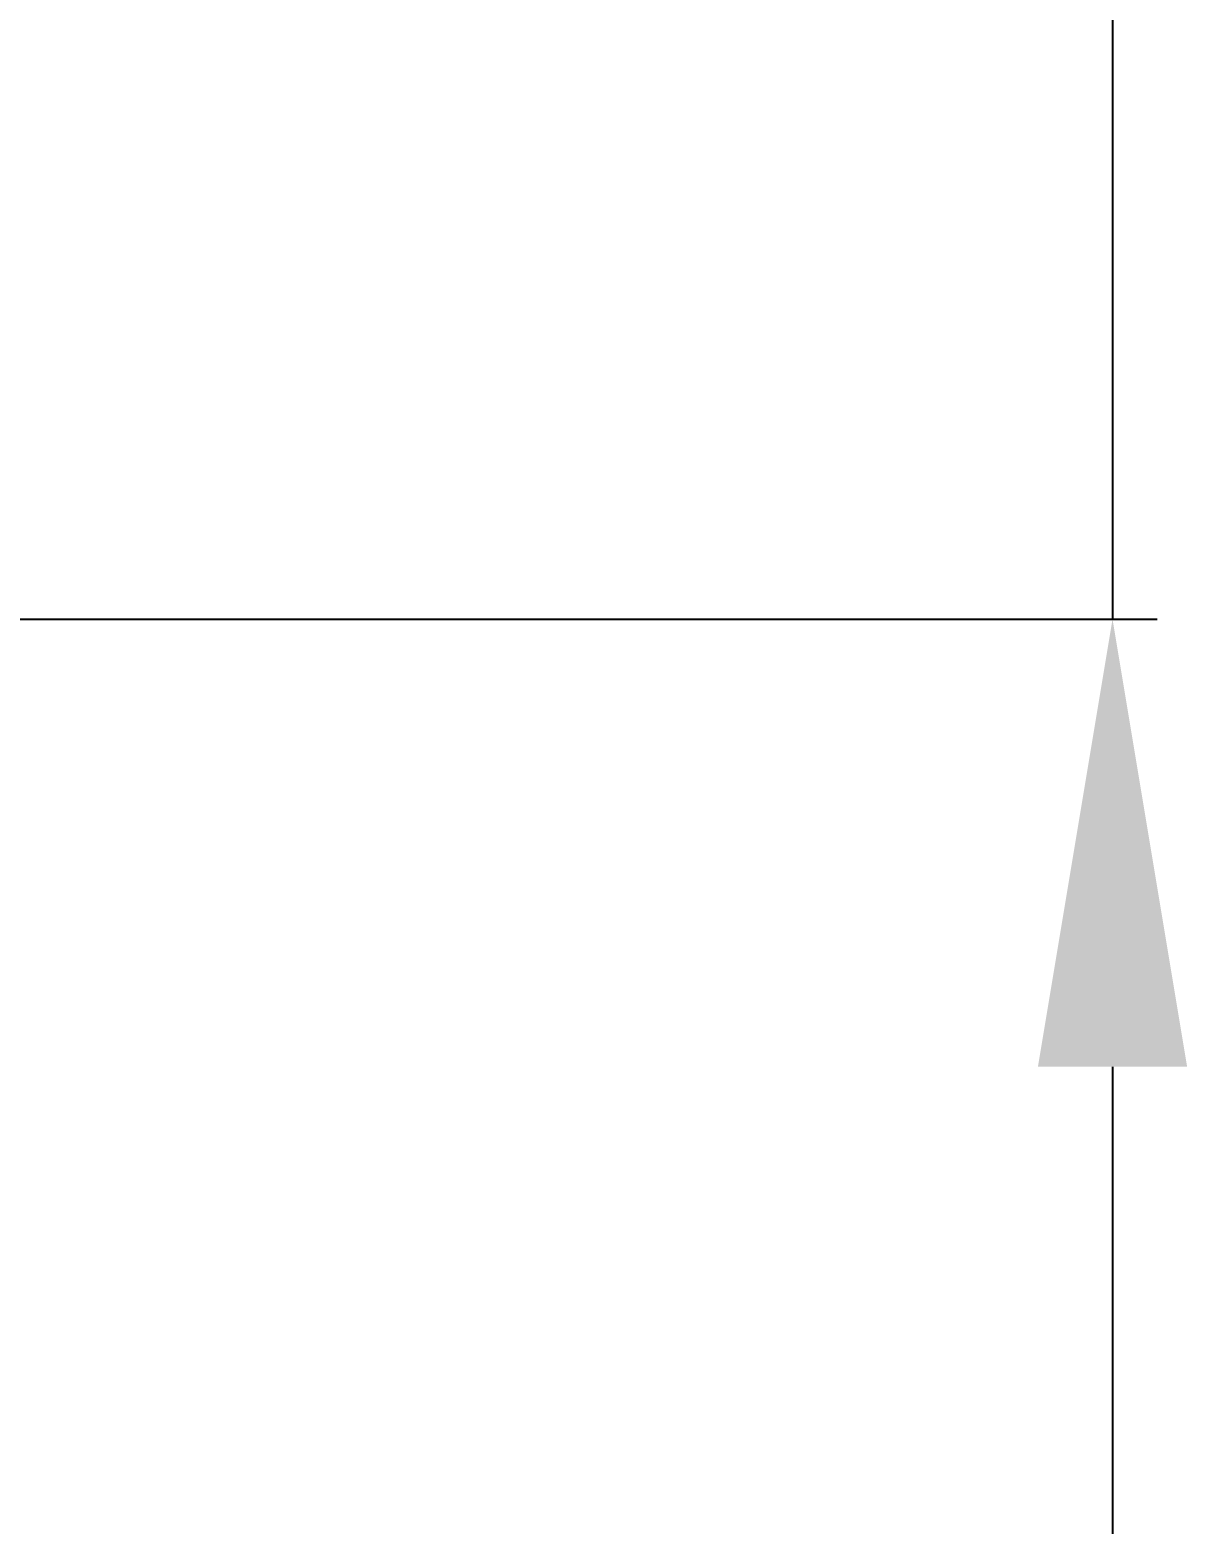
# Model space of a CAD drawing. Header units: millimetres. Extents: x 3553 to 4035, y 25961 to 26175.
# Drawn here: x 3761.35 to 3783.33, y 26000.41 to 26028.79 of the extents above; entities that cross this region are included whole.
import ezdxf

# ---------------------------------------------------------------- set-up
doc = ezdxf.new("R2010")
doc.units = ezdxf.units.MM
doc.styles.get("Standard").update_dxf_attribs({"font": ''})
doc.styles.get('Standard').set_extended_font_data('SimSun')
doc.dimstyles.new('副本 ISO-25-2bei', dxfattribs={"dimscale": 1.7, "dimtxt": 5, "dimasz": 5, "dimexe": 0.5, "dimexo": 0.625, "dimgap": 2, "dimtad": 1, "dimlfac": 0.0393, "dimdsep": 46, "dimtxsty": 'Standard', "dimcen": 2.5, "dimclrd": 1, "dimclre": 1, "dimclrt": 3, "dimadec": 0, "dimazin": 0, "dimtfac": 1, "dimtmove": 0, "dimatfit": 3, "dimfxl": 0, "dimarcsym": 0})

# ---------------------------------------------------------------- blocks, each defined once
blk = doc.blocks.new('*D6')
at = {"color": 1, "lineweight": -2, "transparency": 16777216}
for p, q in [((3781.915, 26048.164), (3781.915, 26056.664)), ((3760.01, 26039.664), (3782.765, 26039.664)), ((3781.915, 26039.664), (3781.915, 26017.596)), ((3759.275, 26017.596), (3782.765, 26017.596)), ((3781.915, 26009.096), (3781.915, 25961.496))]:
    blk.add_line(p, q, dxfattribs=at)
at = {"color": 1, "transparency": 16777216}
for points in [[(3780.498, 26048.164), (3783.332, 26048.164), (3781.915, 26039.664)], [(3780.498, 26009.096), (3783.332, 26009.096), (3781.915, 26017.596)]]:
    blk.add_solid(points, dxfattribs=at)
at = {"layer": 'Defpoints', "color": 0, "transparency": 16777216}
for p in [(3758.948, 26039.664), (3758.213, 26017.596), (3781.915, 26017.596)]:
    blk.add_point(p, dxfattribs=at)
at = {"color": 3, "transparency": 16777216, "insert": (3771.668, 25981.046), "char_height": 8.5, "attachment_point": 5, "rotation": 90}
blk.add_mtext('G1/2"', dxfattribs=at)

msp = doc.modelspace()

# ---------------------------------------------------------------- dimensions: what is measured, and where the dimension line sits
dim = msp.add_linear_dim(base=(3781.915, 26017.596), p1=(3758.948, 26039.664), p2=(3758.213, 26017.596), angle=90, text='G1/2"', dimstyle='副本 ISO-25-2bei', override={"dimgap": 3, "dimdec": 1, "dimlfac": 1})
dim.commit()
dim.dimension.update_dxf_attribs({"geometry": '*D6', "text_midpoint": (3771.668, 25981.046)})

doc.saveas('drawing.dxf')
